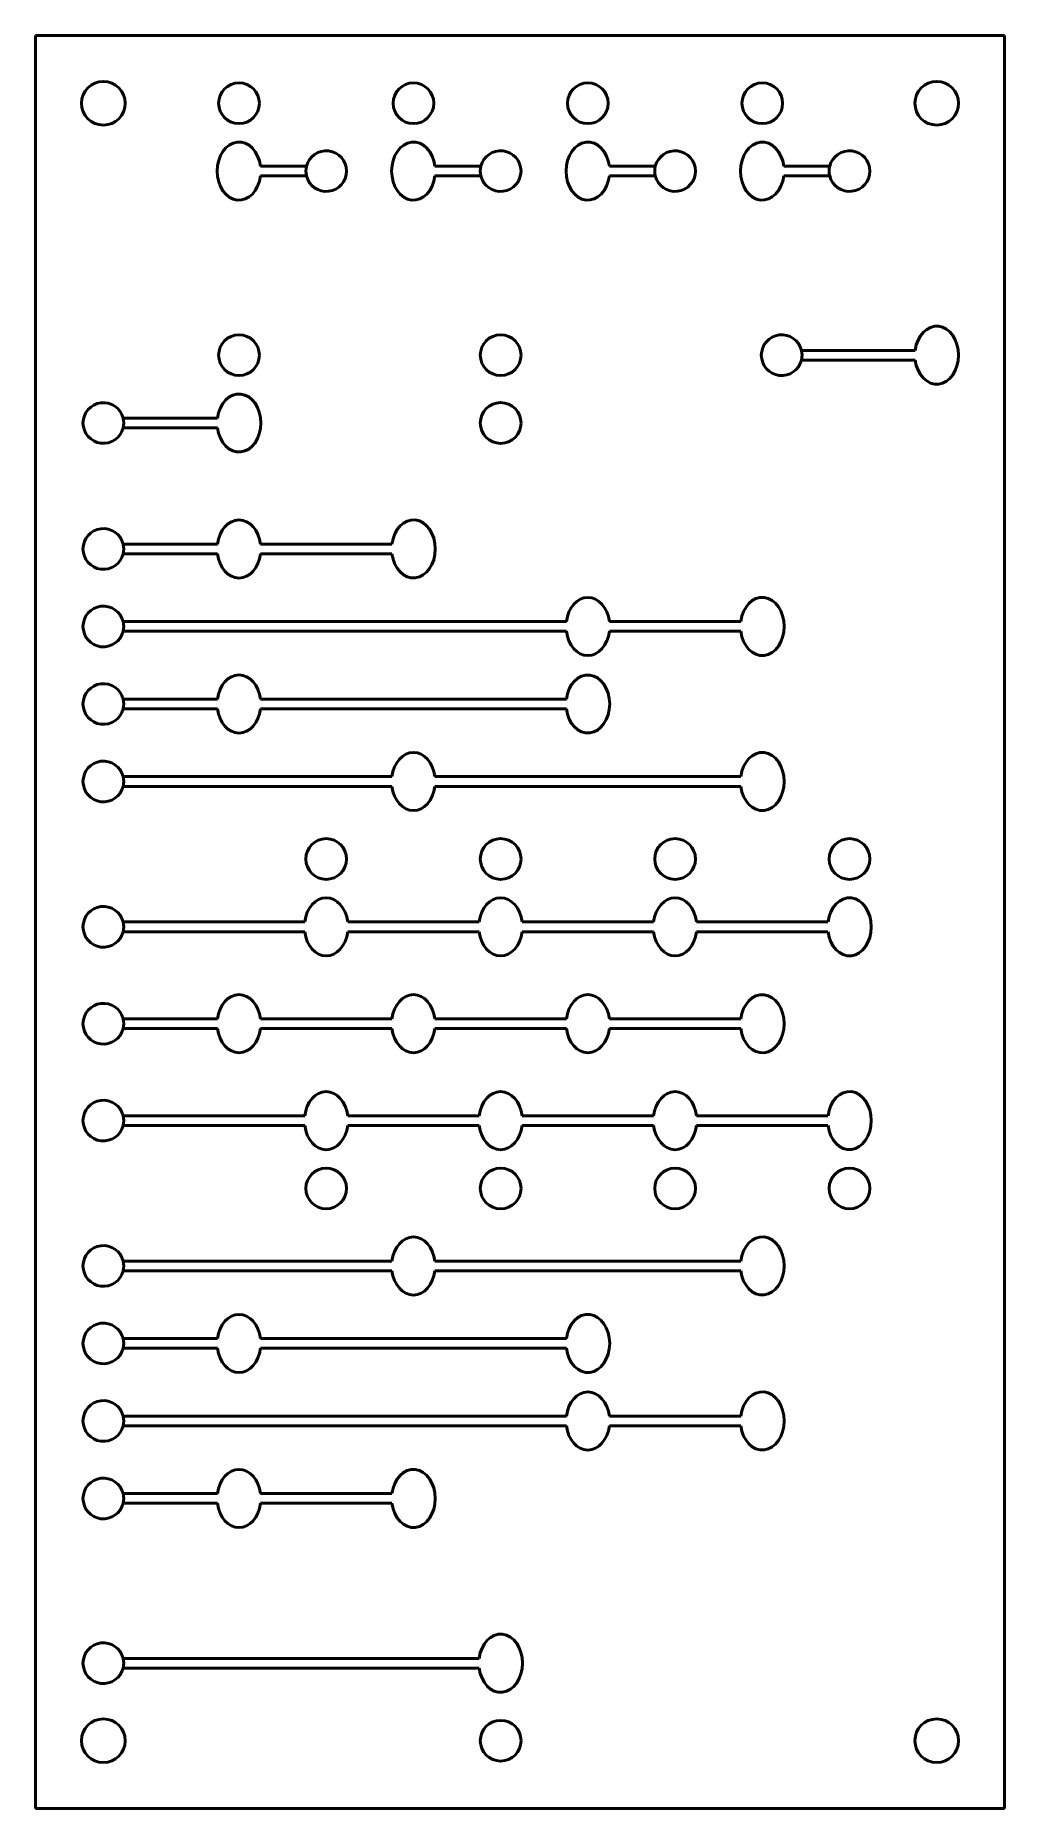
# Model space of a CAD drawing. Header units: millimetres. Extents: x 63 to 163, y 62 to 245.
import ezdxf

# ---------------------------------------------------------------- set-up
doc = ezdxf.new("R2010")
doc.units = ezdxf.units.MM
doc.layers.add('Visible (ANSI)', color=7, linetype='Continuous', lineweight=50)

msp = doc.modelspace()

# ---------------------------------------------------------------- linework, layer by layer
at = {"layer": 'Visible (ANSI)'}
for p, q in [((63.06, 245.01), (163.06, 245.01)), ((63.06, 62.01), (63.06, 245.01)), ((163.06, 245.01), (163.06, 62.01)), ((86.28, 231.51), (91.02, 231.51)), ((104.28, 231.51), (109.02, 231.51)), ((122.28, 231.51), (127.02, 231.51)), ((140.28, 231.51), (145.02, 231.51)), ((91.02, 230.51), (86.28, 230.51)), ((109.02, 230.51), (104.28, 230.51)), ((127.02, 230.51), (122.28, 230.51)), ((145.02, 230.51), (140.28, 230.51)), ((142.1, 212.51), (153.84, 212.51)), ((153.84, 211.51), (142.1, 211.51)), ((72.1, 205.51), (81.84, 205.51)), ((81.84, 204.51), (72.1, 204.51)), ((72.1, 192.51), (81.84, 192.51)), ((86.28, 192.51), (99.84, 192.51)), ((81.84, 191.51), (72.1, 191.51)), ((99.84, 191.51), (86.28, 191.51)), ((72.1, 184.51), (117.84, 184.51)), ((117.84, 183.51), (72.1, 183.51)), ((122.28, 184.51), (135.84, 184.51)), ((135.84, 183.51), (122.28, 183.51)), ((72.1, 176.51), (81.84, 176.51)), ((86.28, 176.51), (117.84, 176.51)), ((81.84, 175.51), (72.1, 175.51)), ((117.84, 175.51), (86.28, 175.51)), ((72.1, 168.51), (99.84, 168.51)), ((104.28, 168.51), (135.84, 168.51)), ((99.84, 167.51), (72.1, 167.51)), ((135.84, 167.51), (104.28, 167.51)), ((72.1, 153.51), (90.84, 153.51)), ((90.84, 152.51), (72.1, 152.51)), ((95.28, 153.51), (108.84, 153.51)), ((108.84, 152.51), (95.28, 152.51)), ((113.28, 153.51), (126.84, 153.51)), ((126.84, 152.51), (113.28, 152.51)), ((131.28, 153.51), (144.84, 153.51)), ((144.84, 152.51), (131.28, 152.51)), ((72.1, 143.51), (81.84, 143.51)), ((86.28, 143.51), (99.84, 143.51)), ((104.28, 143.51), (117.84, 143.51)), ((122.28, 143.51), (135.84, 143.51)), ((81.84, 142.51), (72.1, 142.51)), ((99.84, 142.51), (86.28, 142.51)), ((117.84, 142.51), (104.28, 142.51)), ((135.84, 142.51), (122.28, 142.51)), ((72.1, 133.51), (90.84, 133.51)), ((90.84, 132.51), (72.1, 132.51)), ((95.28, 133.51), (108.84, 133.51)), ((108.84, 132.51), (95.28, 132.51)), ((113.28, 133.51), (126.84, 133.51)), ((126.84, 132.51), (113.28, 132.51)), ((131.28, 133.51), (144.84, 133.51)), ((144.84, 132.51), (131.28, 132.51)), ((72.1, 118.51), (99.84, 118.51)), ((99.84, 117.51), (72.1, 117.51)), ((104.28, 118.51), (135.84, 118.51)), ((135.84, 117.51), (104.28, 117.51)), ((72.1, 110.51), (81.84, 110.51)), ((86.28, 110.51), (117.84, 110.51)), ((81.84, 109.51), (72.1, 109.51)), ((117.84, 109.51), (86.28, 109.51)), ((72.1, 102.51), (117.84, 102.51)), ((122.28, 102.51), (135.84, 102.51)), ((117.84, 101.51), (72.1, 101.51)), ((135.84, 101.51), (122.28, 101.51)), ((72.1, 94.51), (81.84, 94.51)), ((81.84, 93.51), (72.1, 93.51)), ((86.28, 94.51), (99.84, 94.51)), ((99.84, 93.51), (86.28, 93.51)), ((72.1, 77.51), (108.84, 77.51)), ((108.84, 76.51), (72.1, 76.51)), ((163.06, 62.01), (63.06, 62.01))]:
    msp.add_line(p, q, dxfattribs=at)
for centre, radius in [((70.06, 238.01), 2.25), ((84.06, 238.01), 2.1), ((102.06, 238.01), 2.1), ((120.06, 238.01), 2.1), ((138.06, 238.01), 2.1), ((156.06, 238.01), 2.25), ((84.06, 212.01), 2.1), ((111.06, 212.01), 2.1), ((111.06, 205.01), 2.1), ((93.06, 160.01), 2.1), ((111.06, 160.01), 2.1), ((129.06, 160.01), 2.1), ((147.06, 160.01), 2.1), ((93.06, 126.01), 2.1), ((111.06, 126.01), 2.1), ((129.06, 126.01), 2.1), ((147.06, 126.01), 2.1), ((70.06, 69.01), 2.25), ((111.06, 69.01), 2.1), ((156.06, 69.01), 2.25)]:
    msp.add_circle(centre, radius, dxfattribs=at)
for centre, start, end in [((93.06, 231.01), 193.7741, 166.2259), ((111.06, 231.01), 193.7741, 166.2259), ((129.06, 231.01), 193.7741, 166.2259), ((147.06, 231.01), 193.7741, 166.2259), ((93.06, 231.01), 166.2259, 193.7741), ((111.06, 231.01), 166.2259, 193.7741), ((129.06, 231.01), 166.2259, 193.7741), ((147.06, 231.01), 166.2259, 193.7741), ((140.06, 212.01), 13.7741, 346.2259), ((140.06, 212.01), 346.2259, 13.7741), ((70.06, 205.01), 13.7741, 346.2259), ((70.06, 205.01), 346.2259, 13.7741), ((70.06, 192.01), 13.7741, 346.2259), ((70.06, 192.01), 346.2259, 13.7741), ((70.06, 184.01), 13.7741, 346.2259), ((70.06, 184.01), 346.2259, 13.7741), ((70.06, 176.01), 13.7741, 346.2259), ((70.06, 176.01), 346.2259, 13.7741), ((70.06, 168.01), 13.7741, 346.2259), ((70.06, 168.01), 346.2259, 13.7741), ((70.06, 153.01), 13.7741, 346.2259), ((70.06, 153.01), 346.2259, 13.7741), ((70.06, 143.01), 13.7741, 346.2259), ((70.06, 143.01), 346.2259, 13.7741), ((70.06, 133.01), 13.7741, 346.2259), ((70.06, 133.01), 346.2259, 13.7741), ((70.06, 118.01), 13.7741, 346.2259), ((70.06, 118.01), 346.2259, 13.7741), ((70.06, 110.01), 13.7741, 346.2259), ((70.06, 110.01), 346.2259, 13.7741), ((70.06, 102.01), 13.7741, 346.2259), ((70.06, 102.01), 346.2259, 13.7741), ((70.06, 94.01), 13.7741, 346.2259), ((70.06, 94.01), 346.2259, 13.7741), ((70.06, 77.01), 13.7741, 346.2259), ((70.06, 77.01), 346.2259, 13.7741)]:
    msp.add_arc(centre, 2.1, start, end, dxfattribs=at)
for centre, start_param, end_param in [((84.06, 231.01), 1.738244, 7.686534), ((102.06, 231.01), 1.738244, 7.686534), ((120.06, 231.01), 1.738244, 7.686534), ((138.06, 231.01), 1.738244, 7.686534), ((156.06, 212.01), 4.879837, 10.828126), ((84.06, 205.01), 4.879837, 10.828126), ((84.06, 192.01), 1.738244, 4.544941), ((102.06, 192.01), 4.879837, 10.828126), ((84.06, 192.01), 4.879837, 7.686534), ((120.06, 184.01), 1.738244, 4.544941), ((138.06, 184.01), 4.879837, 10.828126), ((120.06, 184.01), 4.879837, 7.686534), ((84.06, 176.01), 1.738244, 4.544941), ((120.06, 176.01), 4.879837, 10.828126), ((84.06, 176.01), 4.879837, 7.686534), ((102.06, 168.01), 1.738244, 4.544941), ((138.06, 168.01), 4.879837, 10.828126), ((102.06, 168.01), 4.879837, 7.686534), ((93.06, 153.01), 1.738244, 4.544941), ((111.06, 153.01), 1.738244, 4.544941), ((129.06, 153.01), 1.738244, 4.544941), ((147.06, 153.01), 4.879837, 10.828126), ((93.06, 153.01), 4.879837, 7.686534), ((111.06, 153.01), 4.879837, 7.686534), ((129.06, 153.01), 4.879837, 7.686534), ((84.06, 143.01), 1.738244, 4.544941), ((102.06, 143.01), 1.738244, 4.544941), ((120.06, 143.01), 1.738244, 4.544941), ((138.06, 143.01), 4.879837, 10.828126), ((84.06, 143.01), 4.879837, 7.686534), ((102.06, 143.01), 4.879837, 7.686534), ((120.06, 143.01), 4.879837, 7.686534), ((93.06, 133.01), 1.738244, 4.544941), ((111.06, 133.01), 1.738244, 4.544941), ((129.06, 133.01), 1.738244, 4.544941), ((147.06, 133.01), 4.879837, 10.828126), ((93.06, 133.01), 4.879837, 7.686534), ((111.06, 133.01), 4.879837, 7.686534), ((129.06, 133.01), 4.879837, 7.686534), ((102.06, 118.01), 1.738244, 4.544941), ((138.06, 118.01), 4.879837, 10.828126), ((102.06, 118.01), 4.879837, 7.686534), ((84.06, 110.01), 1.738244, 4.544941), ((120.06, 110.01), 4.879837, 10.828126), ((84.06, 110.01), 4.879837, 7.686534), ((120.06, 102.01), 1.738244, 4.544941), ((138.06, 102.01), 4.879837, 10.828126), ((120.06, 102.01), 4.879837, 7.686534), ((84.06, 94.01), 1.738244, 4.544941), ((102.06, 94.01), 4.879837, 10.828126), ((84.06, 94.01), 4.879837, 7.686534), ((111.06, 77.01), 4.879837, 10.828126)]:
    msp.add_ellipse(centre, major_axis=(0, -3), ratio=0.75, start_param=start_param, end_param=end_param, dxfattribs=at)

doc.saveas('drawing.dxf')
